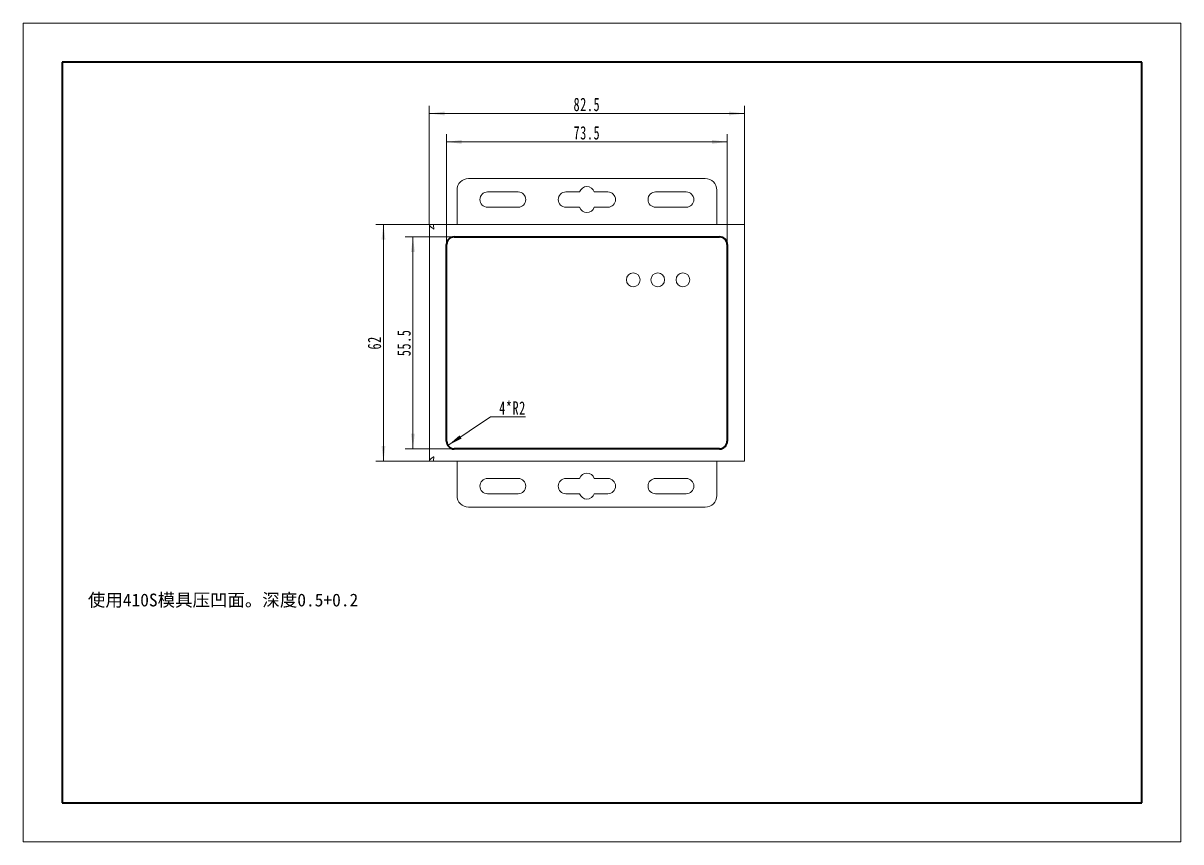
# Model space of a CAD drawing. Header units: millimetres. Extents: x 9574 to 16287, y 1787 to 2670.
# Drawn here: x 10564.3 to 10867.4, y 2396.5 to 2610.8 of the extents above; entities that cross this region are included whole.
import ezdxf

# ---------------------------------------------------------------- set-up
doc = ezdxf.new("R2010")
doc.units = ezdxf.units.MM
doc.header["$LTSCALE"] = 0.5
doc.layers.get('0').update_dxf_attribs({"lineweight": 18})
for name, color, linetype, lineweight in [('尺寸线层', 3, 'Continuous', 18), ('文字标注', 2, 'Continuous', 18), ('粗实线层', 7, 'Continuous', 35), ('细实线层', 7, 'Continuous', 18)]:
    doc.layers.add(name, color=color, linetype=linetype, lineweight=lineweight)
doc.styles.get("Standard").update_dxf_attribs({"font": ''})
doc.styles.add('标准', font='', dxfattribs={"width": 0.667})
doc.styles.get('Standard').set_extended_font_data('宋体')
doc.styles.get('标准').set_extended_font_data('宋体')
doc.dimstyles.new('标准', dxfattribs={"dimtxt": 3.5, "dimasz": 4, "dimexe": 2, "dimexo": 0, "dimtad": 1, "dimdsep": 46, "dimtxsty": '标准', "dimblk": '_CAXARROW', "dimcen": 0, "dimdle": 6, "dimclrd": 1, "dimclre": 1, "dimclrt": 3, "dimazin": 2, "dimtfac": 0.707107, "dimtdec": 3, "dimtmove": 2, "dimatfit": 3, "dimfxl": 1, "dimfrac": 2, "dimtolj": 1, "dimarcsym": 1})

# ---------------------------------------------------------------- blocks, each defined once
blk = doc.blocks.new('*X34')
at = {"layer": '粗实线层'}
for p, q in [((-138.5, 95), (-138.5, -95)), ((138.5, 95), (-138.5, 95)), ((138.5, -95), (138.5, 95)), ((-138.5, -95), (138.5, -95))]:
    blk.add_line(p, q, dxfattribs=at)
at = {"layer": '细实线层'}
for p, q in [((148.5, 105), (-148.5, 105)), ((-148.5, 105), (-148.5, -105)), ((148.5, -105), (148.5, 105)), ((-148.5, -105), (148.5, -105))]:
    blk.add_line(p, q, dxfattribs=at)
blk = doc.blocks.new('*X62')
at = {"layer": '尺寸线层', "transparency": 16777216}
for points in [[(10675.18, 2579.69), (10679.18, 2580.19), (10679.18, 2579.19)], [(10748.68, 2579.69), (10744.68, 2580.19), (10744.68, 2579.19)]]:
    blk.add_hatch(color=1, dxfattribs=at).paths.add_polyline_path(points, flags=0)
at = {"layer": '尺寸线层', "color": 1, "transparency": 16777216}
for p, q in [((10675.18, 2552.83), (10675.18, 2581.69)), ((10675.18, 2579.69), (10748.68, 2579.69)), ((10748.68, 2552.83), (10748.68, 2581.69))]:
    blk.add_line(p, q, dxfattribs=at)
at = {"layer": '尺寸线层', "color": 3, "transparency": 16777216, "insert": (10711.93, 2582.04), "char_height": 3.5, "width": 13.4467, "attachment_point": 5, "line_spacing_factor": 1.15057, "style": '标准'}
blk.add_mtext('\\T1.1;73.5', dxfattribs=at)
blk = doc.blocks.new('_CAXARROW')
blk.add_hatch(color=3).paths.add_polyline_path([(0, 0), (-1, 0.125), (-1, -0.125)], flags=0)
blk = doc.blocks.new('*X63')
at = {"layer": '尺寸线层', "transparency": 16777216}
for points in [[(10670.68, 2587.12), (10674.68, 2587.62), (10674.68, 2586.62)], [(10753.18, 2587.12), (10749.18, 2587.62), (10749.18, 2586.62)]]:
    blk.add_hatch(color=1, dxfattribs=at).paths.add_polyline_path(points, flags=0)
at = {"layer": '尺寸线层', "color": 1, "transparency": 16777216}
for p, q in [((10670.68, 2558.08), (10670.68, 2589.12)), ((10753.18, 2558.08), (10753.18, 2589.12)), ((10670.68, 2587.12), (10753.18, 2587.12))]:
    blk.add_line(p, q, dxfattribs=at)
at = {"layer": '尺寸线层', "color": 3, "transparency": 16777216, "insert": (10711.93, 2589.47), "char_height": 3.5, "width": 13.5764, "attachment_point": 5, "line_spacing_factor": 1.15057, "style": '标准'}
blk.add_mtext('\\T1.1;82.5', dxfattribs=at)
blk = doc.blocks.new('*X64')
at = {"layer": '尺寸线层', "transparency": 16777216}
for points in [[(10658.67, 2558.08), (10659.17, 2554.08), (10658.17, 2554.08)], [(10658.67, 2496.08), (10659.17, 2500.08), (10658.17, 2500.08)]]:
    blk.add_hatch(color=1, dxfattribs=at).paths.add_polyline_path(points, flags=0)
at = {"layer": '尺寸线层', "color": 1, "transparency": 16777216}
for p, q in [((10671.68, 2558.08), (10656.67, 2558.08)), ((10658.67, 2558.08), (10658.67, 2496.08)), ((10671.68, 2496.08), (10656.67, 2496.08))]:
    blk.add_line(p, q, dxfattribs=at)
at = {"layer": '尺寸线层', "color": 3, "transparency": 16777216, "insert": (10656.32, 2527.08), "char_height": 3.5, "width": 7, "attachment_point": 5, "rotation": 90, "line_spacing_factor": 1.15057, "style": '标准'}
blk.add_mtext('\\T1.1;62', dxfattribs=at)
blk = doc.blocks.new('*X65')
at = {"layer": '尺寸线层', "transparency": 16777216}
for points in [[(10666.39, 2554.83), (10666.89, 2550.83), (10665.89, 2550.83)], [(10666.39, 2499.33), (10666.89, 2503.33), (10665.89, 2503.33)]]:
    blk.add_hatch(color=1, dxfattribs=at).paths.add_polyline_path(points, flags=0)
at = {"layer": '尺寸线层', "color": 1, "transparency": 16777216}
for p, q in [((10677.18, 2554.83), (10664.39, 2554.83)), ((10666.39, 2554.83), (10666.39, 2499.33)), ((10677.18, 2499.33), (10664.39, 2499.33))]:
    blk.add_line(p, q, dxfattribs=at)
at = {"layer": '尺寸线层', "color": 3, "transparency": 16777216, "insert": (10664.07, 2527.08), "char_height": 3.5, "width": 13.4727, "attachment_point": 5, "rotation": 90, "line_spacing_factor": 1.15057, "style": '标准'}
blk.add_mtext('\\T1.1;55.5', dxfattribs=at)
blk = doc.blocks.new('*X66')
at = {"layer": '尺寸线层', "transparency": 16777216}
blk.add_hatch(color=1, dxfattribs=at).paths.add_polyline_path([(10675.52, 2500.22), (10678.57, 2502.85), (10679.12, 2502.02)], flags=0)
at = {"layer": '尺寸线层', "color": 1, "transparency": 16777216}
for p, q in [((10675.52, 2500.22), (10686.72, 2507.68)), ((10686.72, 2507.68), (10695.87, 2507.68))]:
    blk.add_line(p, q, dxfattribs=at)
at = {"layer": '尺寸线层', "color": 3, "transparency": 16777216, "insert": (10692.46, 2510.02), "char_height": 3.5, "width": 13.6283, "attachment_point": 5, "line_spacing_factor": 1.15057, "style": '标准'}
blk.add_mtext('\\T1.1;4*R2', dxfattribs=at)

msp = doc.modelspace()

# ---------------------------------------------------------------- linework, layer by layer
at = {"color": 3, "linetype": 'Continuous'}
for p, q in [((10680.931, 2570.078), (10742.931, 2570.078)), ((10677.931, 2558.078), (10677.931, 2567.078)), ((10693.931, 2566.578), (10685.931, 2566.578)), ((10710.02, 2566.578), (10706.43, 2566.578)), ((10717.432, 2566.578), (10713.842, 2566.578)), ((10737.931, 2566.578), (10729.931, 2566.578)), ((10745.931, 2567.078), (10745.931, 2558.078)), ((10685.931, 2562.578), (10693.931, 2562.578)), ((10706.43, 2562.578), (10710.02, 2562.578)), ((10713.842, 2562.578), (10717.432, 2562.578)), ((10729.931, 2562.578), (10737.931, 2562.578)), ((10670.681, 2496.078), (10670.681, 2558.078)), ((10753.181, 2558.078), (10671.681, 2558.078)), ((10671.881, 2556.878), (10671.857, 2557.1)), ((10753.181, 2496.078), (10753.181, 2558.078)), ((10671.681, 2496.078), (10753.181, 2496.078)), ((10671.881, 2497.278), (10671.857, 2497.056)), ((10677.931, 2487.078), (10677.931, 2496.078)), ((10745.931, 2487.078), (10745.931, 2496.078)), ((10693.931, 2491.578), (10685.931, 2491.578)), ((10710.02, 2491.578), (10706.43, 2491.578)), ((10717.432, 2491.578), (10713.842, 2491.578)), ((10737.931, 2491.578), (10729.931, 2491.578)), ((10685.931, 2487.578), (10693.931, 2487.578)), ((10706.43, 2487.578), (10710.02, 2487.578)), ((10713.842, 2487.578), (10717.432, 2487.578)), ((10729.931, 2487.578), (10737.931, 2487.578)), ((10742.931, 2484.078), (10680.931, 2484.078))]:
    msp.add_line(p, q, dxfattribs=at)
at = {"color": 7, "linetype": 'Continuous'}
for p, q in [((10670.681, 2558.078), (10671.681, 2558.078)), ((10670.681, 2496.078), (10671.681, 2496.078))]:
    msp.add_line(p, q, dxfattribs=at)
at = {"color": 3, "linetype": 'Continuous', "lineweight": 35}
for p, q in [((10675.181, 2501.328), (10675.181, 2552.828)), ((10677.181, 2554.828), (10746.681, 2554.828)), ((10748.681, 2552.828), (10748.681, 2501.328)), ((10746.681, 2499.328), (10677.181, 2499.328))]:
    msp.add_line(p, q, dxfattribs=at)
at = {"color": 3, "linetype": 'Continuous'}
for centre in [(10724.081, 2543.578), (10730.481, 2543.578), (10737.081, 2543.578)]:
    msp.add_circle(centre, 1.8, dxfattribs=at)
for centre, radius, start, end in [((10680.931, 2567.078), 3, 90, 180), ((10711.931, 2565.988), 2, 17.15754, 162.84246), ((10742.931, 2567.078), 3, 0, 90), ((10685.931, 2564.578), 2, 90, 270), ((10693.931, 2564.578), 2, 270, 90), ((10706.43, 2564.578), 2, 90, 270), ((10717.432, 2564.578), 2, 270, 90), ((10729.931, 2564.578), 2, 90, 270), ((10737.931, 2564.578), 2, 270, 90), ((10711.931, 2563.168), 2, 197.15754, 342.84246), ((10685.931, 2489.578), 2, 90, 270), ((10693.931, 2489.578), 2, 270, 90), ((10706.43, 2489.578), 2, 90, 270), ((10711.931, 2490.988), 2, 17.15754, 162.84246), ((10717.432, 2489.578), 2, 270, 90), ((10729.931, 2489.578), 2, 90, 270), ((10737.931, 2489.578), 2, 270, 90), ((10680.931, 2487.078), 3, 180, 270), ((10711.931, 2488.168), 2, 197.15754, 342.84246), ((10742.931, 2487.078), 3, 270, 360)]:
    msp.add_arc(centre, radius, start, end, dxfattribs=at)
at = {"color": 3, "linetype": 'Continuous', "lineweight": 35}
for centre, start, end in [((10677.181, 2552.828), 90, 180), ((10746.681, 2552.828), 0, 90), ((10677.181, 2501.328), 180, 270), ((10746.681, 2501.328), 270, 0)]:
    msp.add_arc(centre, 2, start, end, dxfattribs=at)
at = {"color": 3, "linetype": 'Continuous'}
for points, knots in [([(10670.681, 2558.078), (10670.681, 2557.988), (10670.724, 2557.844), (10670.837, 2557.677), (10671.003, 2557.494), (10671.275, 2557.274), (10671.516, 2557.113), (10671.646, 2557.029)], [0, 0, 0, 0, 0.2720566, 0.4290315, 0.6047099, 1.011902, 1.4766075, 1.4766075, 1.4766075, 1.4766075]), ([(10671.857, 2557.1), (10671.843, 2557.229), (10671.822, 2557.414), (10671.792, 2557.648), (10671.771, 2557.793), (10671.75, 2557.91), (10671.728, 2557.998), (10671.711, 2558.051), (10671.69, 2558.078), (10671.681, 2558.078)], [0, 0, 0, 0, 0.3899939, 0.560645, 0.7082518, 0.8285778, 0.9184698, 0.9761662, 1.0046355, 1.0046355, 1.0046355, 1.0046355]), ([(10671.646, 2497.128), (10671.516, 2497.043), (10671.275, 2496.882), (10671.003, 2496.662), (10670.837, 2496.479), (10670.724, 2496.312), (10670.681, 2496.169), (10670.681, 2496.078)], [0, 0, 0, 0, 0.4647054, 0.8718975, 1.047576, 1.2045508, 1.4766075, 1.4766075, 1.4766075, 1.4766075]), ([(10671.857, 2497.056), (10671.843, 2496.927), (10671.822, 2496.742), (10671.792, 2496.508), (10671.771, 2496.363), (10671.75, 2496.246), (10671.728, 2496.158), (10671.711, 2496.106), (10671.69, 2496.078), (10671.681, 2496.078)], [0, 0, 0, 0, 0.3899939, 0.560645, 0.7082518, 0.8285778, 0.9184698, 0.9761662, 1.0046355, 1.0046355, 1.0046355, 1.0046355])]:
    msp.add_open_spline(points, degree=3, knots=knots, dxfattribs=at)
for points in [[(10671.646, 2557.029), (10671.724, 2556.978), (10671.802, 2556.928), (10671.881, 2556.878)], [(10671.881, 2497.278), (10671.802, 2497.228), (10671.724, 2497.178), (10671.646, 2497.128)]]:
    msp.add_open_spline(points, degree=3, dxfattribs=at)

# ---------------------------------------------------------------- block references
at = {"layer": '文字标注', "color": 7, "xscale": 1.020542839559983, "yscale": 1.020542839559983, "zscale": 1.020542839559983}
msp.add_blockref('*X34', (10715.887, 2503.611), dxfattribs=at)

# ---------------------------------------------------------------- texts
at = {"layer": '尺寸线层', "insert": (10581.286, 2461.439), "char_height": 3.35098, "width": 98.56081, "attachment_point": 1}
msp.add_mtext('使用410S模具压凹面。深度0.5+0.2', dxfattribs=at)

# ---------------------------------------------------------------- dimensions: what is measured, and where the dimension line sits
at = {"layer": '尺寸线层'}
for base, p1, p2, angle, picture, middle in [((10753.181, 2587.12), (10670.681, 2558.078), (10753.181, 2558.078), 180, '*X63', (10711.931, 2589.466)), ((10748.681, 2579.689), (10675.181, 2552.828), (10748.681, 2552.828), 180, '*X62', (10711.931, 2582.035)), ((10658.667, 2496.078), (10671.681, 2558.078), (10671.681, 2496.078), 270, '*X64', (10656.321, 2527.078)), ((10666.394, 2499.328), (10677.181, 2554.828), (10677.181, 2499.328), 90, '*X65', (10664.068, 2527.078))]:
    dim = msp.add_linear_dim(base=base, p1=p1, p2=p2, angle=angle, dimstyle='标准', override={"dimsah": 1, "dimtfill": 1, "dimtzin": 8}, dxfattribs=at)
    dim.commit()
    dim.dimension.update_dxf_attribs({"geometry": picture, "text_midpoint": middle})
dim = msp.add_radius_dim(center=(10677.181, 2501.328), mpoint=(10675.516, 2500.22), dimstyle='标准', override={"dimtih": 1, "dimtoh": 1, "dimpost": '4*R<>', "dimsah": 1, "dimtfac": 1, "dimtfill": 1, "dimtzin": 8}, dxfattribs=at)
dim.commit()
dim.dimension.update_dxf_attribs({"geometry": '*X66', "text_midpoint": (10692.462, 2507.65)})

doc.saveas('drawing.dxf')
